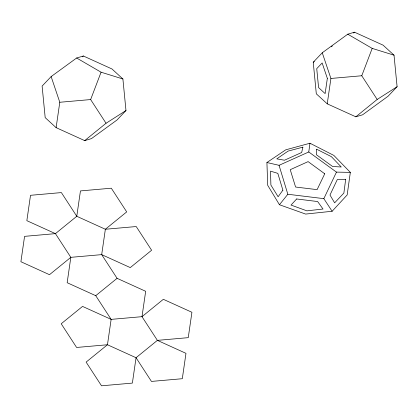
<?xml version="1.0" encoding="UTF-8"?>
<svg xmlns="http://www.w3.org/2000/svg" width="418" height="418" viewBox="0 0 418 418"><rect width="100%" height="100%" fill="white"/><g stroke="black" fill="none" stroke-linecap="round" stroke-linejoin="round"><path stroke-width="0.63" d="M266.919 162.524L279.057 165.319L308.761 151.969L309.989 143.228L333.846 155.412L350.331 172.373L347.17 194.95L332.127 211.262L305.631 214.073L279.443 204.736L267.713 185.315L266.919 162.524L285.724 149.832L309.989 143.228M56.111 127.642L59.79 102.269L51.137 76.583L76.646 57.997L83.391 56.002L111.977 68.975L122.902 78.981L125.98 110.54L116.956 120.034L91.443 138.624L84.697 140.615L56.111 127.642L45.191 117.636L42.113 86.077L51.137 76.583M327.237 103.836L330.91 78.464L322.257 52.772L347.771 34.187L354.516 32.196L383.102 45.165L394.022 55.176L397.1 86.73L388.076 96.229L362.568 114.814L355.822 116.805L327.237 103.836L316.311 93.825L313.239 62.266L322.257 52.772M84.697 140.615L106.041 123.258L90.643 99.562L101.067 72.199L76.646 57.997M355.822 116.805L377.167 99.453L361.769 75.752L372.187 48.389L347.771 34.187M332.127 211.262L323.84 198.654L336.464 172.111L350.331 172.373M279.443 204.736L287.83 194.255L279.057 165.319M82.398 56.811L83.391 56.002M353.524 33.001L354.516 32.196M95.743 295.683L117.087 278.325L145.673 291.299L141.995 316.672L157.393 340.367L185.979 353.341L182.305 378.708L151.447 381.42L136.049 357.724L107.463 344.751L76.604 347.462L61.211 323.762L82.55 306.41L111.136 319.378L141.995 316.672L163.339 299.314L191.925 312.283L188.252 337.655L157.393 340.367L136.049 357.724L132.375 383.097L101.517 385.804L86.118 362.108L107.463 344.751L111.136 319.378L95.743 295.683L67.157 282.709L70.83 257.336L55.432 233.641L26.846 220.673L30.519 195.3L61.378 192.588L76.776 216.284L105.362 229.257L136.221 226.546L151.619 250.246L130.275 267.598L101.689 254.63L70.83 257.336L49.486 274.694L20.9 261.725L24.573 236.353L55.432 233.641L76.776 216.284L80.449 190.916L111.308 188.204L126.706 211.9L105.362 229.257L101.689 254.63L117.087 278.325M331.302 46.759L332.357 45.99M106.041 123.258L125.98 110.54M313.239 62.266L314.315 61.582M377.167 99.453L397.1 86.73M59.79 102.269L90.643 99.562M330.91 78.464L361.769 75.752M287.83 194.255L323.84 198.654M372.187 48.389L394.022 55.176M101.067 72.199L122.902 78.981M308.761 151.969L336.464 172.111M316.682 149.221L316.431 154.754L332.608 166.495L341.266 166.996L331.364 156.64L316.682 149.221M345.691 179.27L343.868 193.074L334.635 202.845L329.985 195.023L337.3 179.562L345.691 179.27M327.341 78.37L325.136 93.595L318.584 87.587L316.74 68.656L322.153 62.956L327.341 78.37M302.878 147.152L301.681 152.497L284.459 160.225L276.773 158.856L288.059 151.117L302.878 147.152M324.734 173.784L317.105 189.636L295.589 187.034L290.233 169.687L308.118 161.62L324.734 173.784M282.887 190.185L278.116 196.747L270.895 185.038L270.509 171.145L277.824 173.36L282.887 190.185M296.644 198.968L291.022 205.066L306.906 210.85L323.02 209.021L317.638 201.544L296.644 198.968"/></g></svg>
